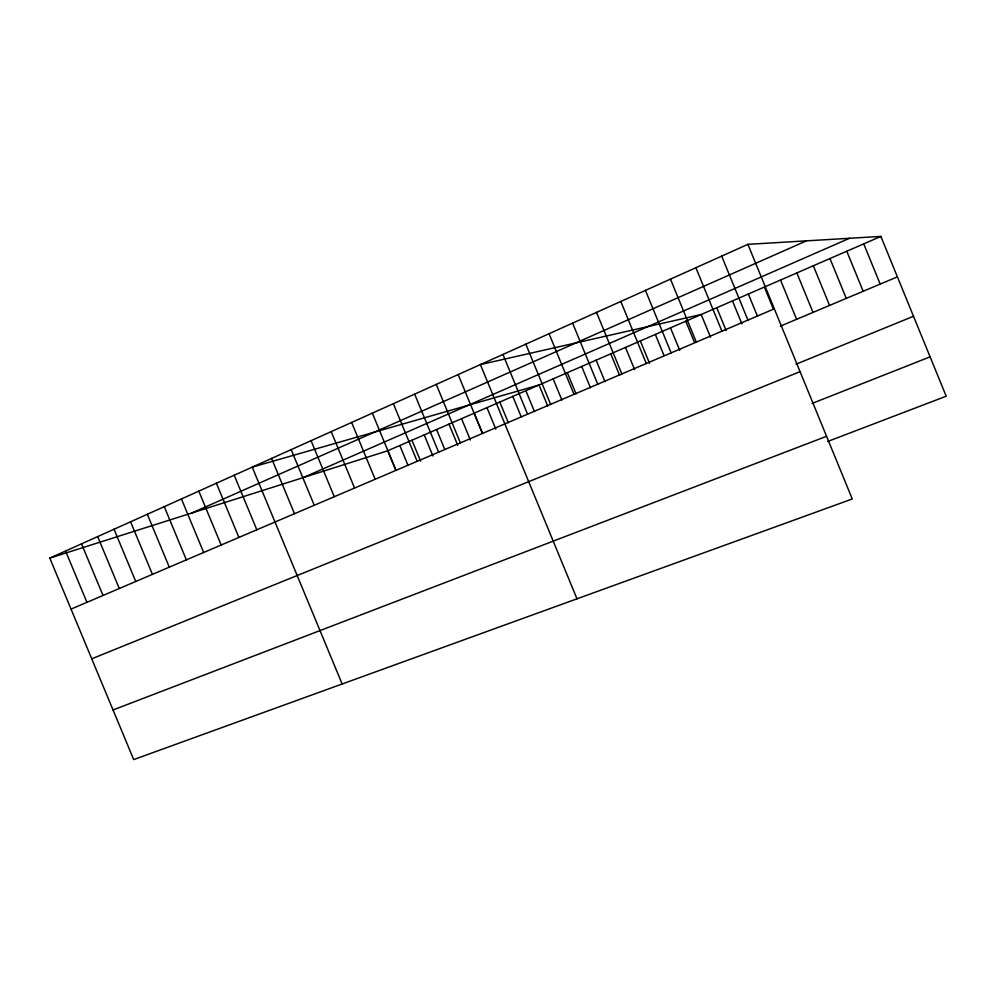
<?xml version="1.0" encoding="UTF-8"?>
<svg xmlns="http://www.w3.org/2000/svg" width="996" height="996" viewBox="0 0 996 996"><rect width="100%" height="100%" fill="white"/><g stroke="black" fill="none" stroke-linecap="round" stroke-linejoin="round"><path stroke-width="1.49" d="M747.896 244.344L852.265 498.984L133.701 759.587L49.8 558.109L747.896 244.344L880.862 236.413L946.2 396.209L827.664 441.489M191.817 513.002L806.387 240.858M303.008 477.669L849.488 238.281M49.8 558.109L387.755 450.752L880.862 236.413M71.04 609.116L774.328 308.822M780.378 326.14L897.408 276.851M795.991 364.225L913.519 316.267M91.732 658.817L800.074 371.645M812.064 403.442L930.102 356.854M113.034 709.974L826.568 436.298M164.278 506.665L186.376 559.864M147.321 514.272L169.295 567.16M130.576 521.804L152.425 574.368M114.03 529.237L135.755 581.477M97.683 536.583L119.283 588.512M81.535 543.853L103.011 595.459M65.574 551.025L86.926 602.331M399.807 445.511L407.874 465.02M372.355 413.128L396.01 470.361M387.755 450.752L395.786 470.174M351.638 422.441L375.143 479.263M331.22 431.629L354.564 488.052M311.063 440.68L334.27 496.718M291.193 449.619L314.238 505.271M271.584 458.421L294.492 513.712M342.138 683.991L252.237 467.124L539.06 384.991L547.725 406.019M234.209 475.229L256.831 529.785M216.393 483.234L238.891 537.442M198.802 491.14L221.162 545.011M181.434 498.946L203.67 552.494M596.517 312.383L621.84 373.936M610.747 353.829L619.599 375.343M596.156 360.166L604.97 381.58M572.6 323.127L597.749 384.219M581.689 366.453L590.466 387.78M567.346 372.691L576.086 393.918M549.045 333.722L574.007 394.354M553.141 378.866L561.844 399.994M525.826 344.155L550.614 404.339M525.876 390.718L534.503 411.659M502.943 354.439L527.569 414.187M512.791 396.408L521.394 417.262M499.818 402.035L508.383 422.814M576.995 598.82L480.396 364.573L701.196 314.512L710.522 337.233M486.957 407.625L495.834 429.139M474.208 413.178L482.45 433.173M458.16 374.558L482.462 433.447M461.559 418.681L470.361 440.008M436.26 384.419L460.389 442.871M449.009 424.134L457.774 445.374M436.559 429.537L444.714 449.283M414.647 394.117L438.626 452.159M424.209 434.903L432.911 455.981M411.958 440.232L420.636 461.223M393.358 403.691L417.162 461.322M813.334 265.77L829.568 305.423M796.85 272.929L813.01 312.395M780.528 280.025L796.613 319.305M764.355 287.06L773.519 309.383M748.345 294.019L757.458 316.242M721.677 256.121L747.921 320.102M732.483 300.916L741.896 323.849M716.759 307.739L726.134 330.572M695.88 267.725L721.926 331.195M670.47 279.141L696.328 342.126M685.771 321.21L694.473 342.412M670.495 327.858L679.733 350.368M645.445 290.384L671.117 352.883M655.343 334.432L663.983 355.448M640.341 340.956L649.517 363.266M620.794 301.464L646.292 363.49M625.476 347.417L634.614 369.616M863.731 243.858L880.19 284.097M846.774 251.229L863.159 291.28M829.967 258.537L846.276 298.389"/></g></svg>
